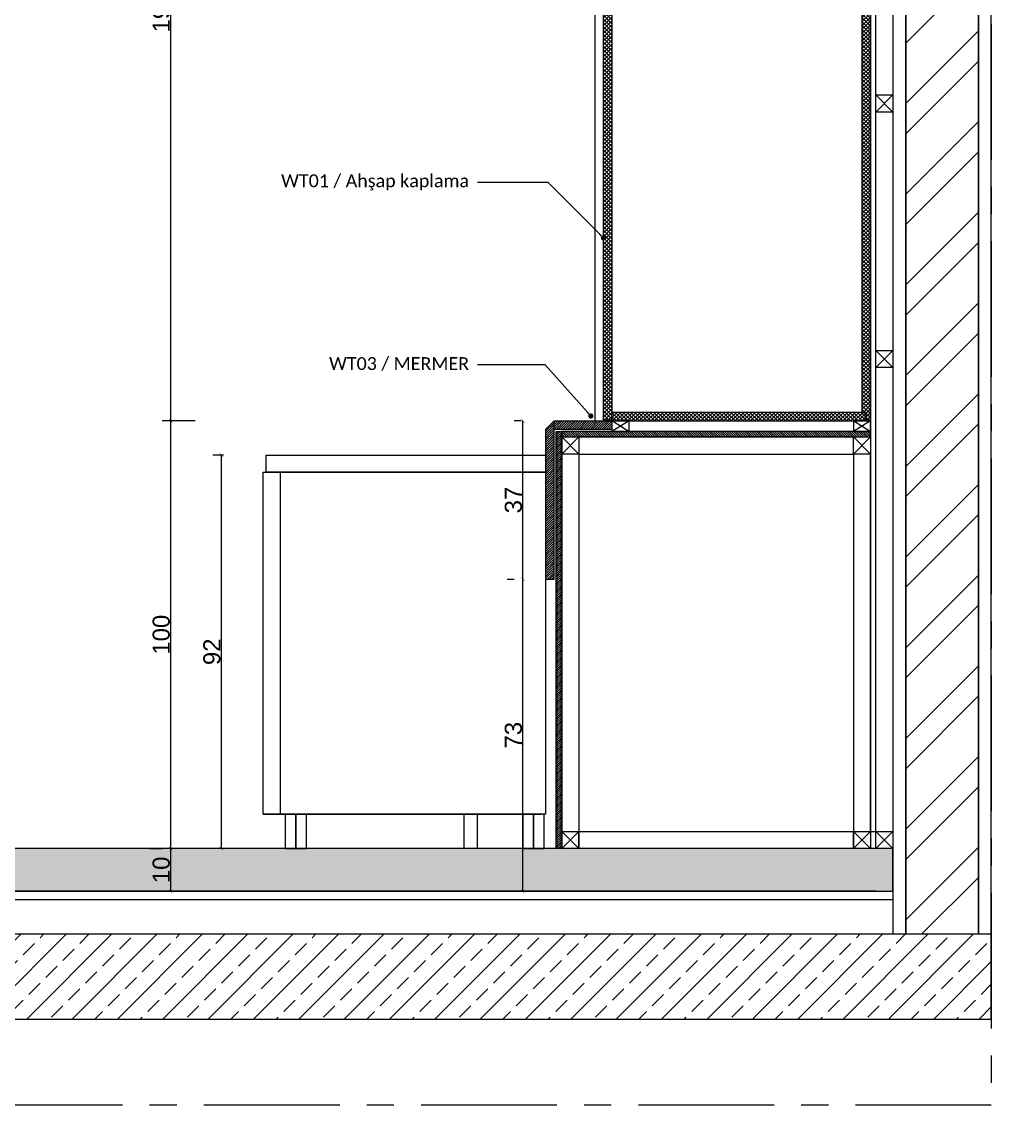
# Model space of a CAD drawing. Header units: millimetres. Extents: x 29001 to 40804, y -8833 to -5892.
# Drawn here: x 34730.2 to 34957, y -7170.2 to -6916.8 of the extents above; entities that cross this region are included whole.
import ezdxf
from ezdxf import colors
from ezdxf.entities.mleader import LeaderData, LeaderLine
from ezdxf.math import Vec2, Vec3

# ---------------------------------------------------------------- set-up
doc = ezdxf.new("R2010")
doc.units = ezdxf.units.MM
doc.linetypes.add('CENTER', pattern=[50.8, 31.75, -6.35, 6.35, -6.35])
doc.layers.get('0').update_dxf_attribs({"lineweight": 0})
doc.layers.get('Defpoints').update_dxf_attribs({"lineweight": 0})
for name, color, linetype, lineweight in [('Auto-Mermer', 190, 'Continuous', 0), ('Auto-Metal', 71, 'Continuous', 0), ('wipeout', 254, 'Continuous', 0), ('xxx_Auto_Duvar_Alcipan', 50, 'Continuous', 0), ('xxx_Auto_Duvar_Duvar Gorunus 01', 253, 'Continuous', 0), ('xxx_Auto_Duvar_Duvar Plan Kesit', 7, 'Continuous', 0), ('xxx_Auto_Duvar_Yesil Alcipan', 93, 'Continuous', 0), ('xxx_Auto_Kaplama_Ahşap', 34, 'Continuous', 0), ('xxx_Auto_Kaplama_Ahşap Tarama', 16, 'Continuous', 0), ('xxx_Auto_Kaplama_Aluminyum', 133, 'Continuous', 0), ('xxx_Auto_Kaplama_Mermer', 23, 'Continuous', 0), ('xxx_Auto_Kaplama_Mermer Tarama', 45, 'Continuous', 0), ('xxx_Auto_Kaplama_Siva Sap', 253, 'Continuous', 0), ('xxx_Auto_Konstruksiyon_Metal Ince', 161, 'Continuous', 0), ('xxx_Auto_Olcu_Ic', 33, 'Continuous', 0), ('xxx_Auto_Tasiyici_KolonTarama', 253, 'Continuous', 0), ('xxx_Auto_Yardimci_Aks', 30, 'CENTER', 0), ('xxx_Auto_Yardimci_Yazi', 7, 'Continuous', 0)]:
    doc.layers.add(name, color=color, linetype=linetype, lineweight=lineweight)
doc.layers.add('xxx_Auto_Duvar_Duvar Tarama', color=7, linetype='Continuous', lineweight=0, true_color=0x787878)
doc.styles.add('AUTOBAN', font='')
doc.styles.add('narrow', font='ARIALN.TTF', dxfattribs={"height": 4})
doc.styles.get('AUTOBAN').set_extended_font_data('Helvetica Normal Tr')
doc.dimstyles.new('AUTO_DIM_1-20', dxfattribs={"dimtxt": 4, "dimasz": 0.75, "dimexe": 2, "dimexo": 10, "dimgap": 0.2, "dimtad": 1, "dimdec": 0, "dimrnd": 0.5, "dimdsep": 46, "dimtxsty": 'AUTOBAN', "dimblk": 'ARCHTICK', "dimcen": 2, "dimclrd": 256, "dimclre": 256, "dimclrt": 256, "dimadec": 0, "dimazin": 0, "dimtfac": 1, "dimtdec": 0, "dimtix": 1, "dimtofl": 0, "dimtmove": 1, "dimatfit": 3, "dimfxl": 1, "dimtolj": 1, "dimtzin": 0, "dimlwd": -1, "dimlwe": -1, "dimarcsym": 0})

# ---------------------------------------------------------------- blocks, each defined once
blk = doc.blocks.new('5x5')
at = {"layer": 'xxx_Auto_Kaplama_Aluminyum'}
for p, q in [((5, 5), (0, 0)), ((5, 0), (0, 5))]:
    blk.add_line(p, q, dxfattribs=at)
blk.add_lwpolyline([(5, 0), (0, 0), (0, 5), (5, 5)], close=True, dxfattribs=at)
blk = doc.blocks.new('yuk dos')
at = {"true_color": 0x7e837c}
h = blk.add_hatch(color=8, dxfattribs=at)
h.dxf.hatch_style = 1
h.paths.add_polyline_path([(-294.72, 0), (0, 0), (0, 10), (-294.72, 10)])
at = {"layer": 'xxx_Auto_Kaplama_Mermer'}
blk.add_lwpolyline([(-294.72, 0), (0, 0), (0, 10), (-294.72, 10)], close=True, dxfattribs=at)
blk = doc.blocks.new('_Dot')
at = {"color": 0, "linetype": 'ByBlock', "lineweight": -2}
blk.add_line((-0.5, 0), (-1, 0), dxfattribs=at)
at = {"color": 0, "linetype": 'ByBlock', "const_width": 0.5}
blk.add_lwpolyline([(-0.25, 0, 1), (0.25, 0, 1)], format="xyb", close=True, dxfattribs=at)
blk = doc.blocks.new('_ArchTick')
at = {"color": 0, "linetype": 'ByBlock', "const_width": 0.15}
blk.add_lwpolyline([(-0.5, -0.5), (0.5, 0.5)], dxfattribs=at)
blk = doc.blocks.new('*D217')
at = {"layer": 'Defpoints', "color": 0, "transparency": 16777216}
for p in [(34765.08, -7110.16), (34770.13, -7110.16, 0), (34770.13, -7120.16, 0.02)]:
    blk.add_point(p, dxfattribs=at)
at = {"layer": 'xxx_Auto_Olcu_Ic', "transparency": 16777216}
for p, q in [((34760.13, -7110.16), (34763.08, -7110.16)), ((34765.08, -7120.16), (34765.08, -7110.16)), ((34760.13, -7120.16), (34763.08, -7120.16))]:
    blk.add_line(p, q, dxfattribs=at)
at = {"layer": 'xxx_Auto_Olcu_Ic', "transparency": 16777216, "xscale": 0.75, "yscale": 0.75, "zscale": 0.75}
for p, rotation in [((34765.08, -7110.16), 90), ((34765.08, -7120.16), 270)]:
    blk.add_blockref('_ArchTick', p, dxfattribs=dict(at, rotation=rotation))
at = {"layer": 'xxx_Auto_Olcu_Ic', "transparency": 16777216, "insert": (34762.88, -7115.16), "char_height": 4, "attachment_point": 5, "rotation": 90, "style": 'AUTOBAN'}
blk.add_mtext('\\A1;10', dxfattribs=at)
blk = doc.blocks.new('*D218')
at = {"layer": 'Defpoints', "color": 0, "transparency": 16777216}
for p in [(34765.08, -7010.16), (34780.79, -7010.16), (34770.13, -7110.16, 0)]:
    blk.add_point(p, dxfattribs=at)
at = {"layer": 'xxx_Auto_Olcu_Ic', "transparency": 16777216}
for p, q in [((34770.79, -7010.16), (34763.08, -7010.16)), ((34765.08, -7110.16), (34765.08, -7010.16)), ((34760.13, -7110.16), (34763.08, -7110.16))]:
    blk.add_line(p, q, dxfattribs=at)
at = {"layer": 'xxx_Auto_Olcu_Ic', "transparency": 16777216, "xscale": 0.75, "yscale": 0.75, "zscale": 0.75}
for p, rotation in [((34765.08, -7010.16), 90), ((34765.08, -7110.16), 270)]:
    blk.add_blockref('_ArchTick', p, dxfattribs=dict(at, rotation=rotation))
at = {"layer": 'xxx_Auto_Olcu_Ic', "transparency": 16777216, "insert": (34762.88, -7060.16), "char_height": 4, "attachment_point": 5, "rotation": 90, "style": 'AUTOBAN'}
blk.add_mtext('\\A1;100', dxfattribs=at)
blk = doc.blocks.new('*D219')
at = {"layer": 'Defpoints', "color": 0, "transparency": 16777216}
for p in [(34765.08, -6819.07), (34786.33, -6819.07), (34780.79, -7010.16)]:
    blk.add_point(p, dxfattribs=at)
at = {"layer": 'xxx_Auto_Olcu_Ic', "transparency": 16777216}
for p, q in [((34776.33, -6819.07), (34763.08, -6819.07)), ((34765.08, -7010.16), (34765.08, -6819.07)), ((34770.79, -7010.16), (34763.08, -7010.16))]:
    blk.add_line(p, q, dxfattribs=at)
at = {"layer": 'xxx_Auto_Olcu_Ic', "transparency": 16777216, "xscale": 0.75, "yscale": 0.75, "zscale": 0.75}
for p, rotation in [((34765.08, -6819.07), 90), ((34765.08, -7010.16), 270)]:
    blk.add_blockref('_ArchTick', p, dxfattribs=dict(at, rotation=rotation))
at = {"layer": 'xxx_Auto_Olcu_Ic', "transparency": 16777216, "insert": (34762.88, -6914.62), "char_height": 4, "attachment_point": 5, "rotation": 90, "style": 'AUTOBAN'}
blk.add_mtext('\\A1;191', dxfattribs=at)
blk = doc.blocks.new('*D228')
at = {"layer": 'Defpoints', "color": 0, "transparency": 16777216}
for p in [(34776.93, -7018.16), (34787.43, -7018.16, 0.02), (34786.64, -7110.16, 0)]:
    blk.add_point(p, dxfattribs=at)
at = {"layer": 'xxx_Auto_Olcu_Ic', "transparency": 16777216}
for p, q in [((34777.43, -7018.16), (34774.93, -7018.16)), ((34776.93, -7110.16), (34776.93, -7018.16)), ((34776.64, -7110.16), (34774.93, -7110.16))]:
    blk.add_line(p, q, dxfattribs=at)
at = {"layer": 'xxx_Auto_Olcu_Ic', "transparency": 16777216, "xscale": 0.75, "yscale": 0.75, "zscale": 0.75}
for p, rotation in [((34776.93, -7018.16), 90), ((34776.93, -7110.16), 270)]:
    blk.add_blockref('_ArchTick', p, dxfattribs=dict(at, rotation=rotation))
at = {"layer": 'xxx_Auto_Olcu_Ic', "transparency": 16777216, "insert": (34774.73, -7064.16), "char_height": 4, "attachment_point": 5, "rotation": 90, "style": 'AUTOBAN'}
blk.add_mtext('\\A1;92', dxfattribs=at)
blk = doc.blocks.new('*D231')
at = {"layer": 'Defpoints', "color": 0, "transparency": 16777216}
for p in [(34847.44, -7047.16), (34853.77, -7047.16, 0.02), (34844.34, -7120.16, 0.02)]:
    blk.add_point(p, dxfattribs=at)
at = {"layer": 'xxx_Auto_Olcu_Ic', "transparency": 16777216}
for p, q in [((34843.77, -7047.16), (34845.44, -7047.16)), ((34847.44, -7120.16), (34847.44, -7047.16)), ((34854.34, -7120.16), (34849.44, -7120.16))]:
    blk.add_line(p, q, dxfattribs=at)
at = {"layer": 'xxx_Auto_Olcu_Ic', "transparency": 16777216, "xscale": 0.75, "yscale": 0.75, "zscale": 0.75}
for p, rotation in [((34847.44, -7047.16), 90), ((34847.44, -7120.16), 270)]:
    blk.add_blockref('_ArchTick', p, dxfattribs=dict(at, rotation=rotation))
at = {"layer": 'xxx_Auto_Olcu_Ic', "transparency": 16777216, "insert": (34845.24, -7083.66), "char_height": 4, "attachment_point": 5, "rotation": 90, "style": 'AUTOBAN'}
blk.add_mtext('\\A1;73', dxfattribs=at)
blk = doc.blocks.new('*D232')
at = {"layer": 'Defpoints', "color": 0, "transparency": 16777216}
for p in [(34847.44, -7010.16), (34857.01, -7010.16, 0.02), (34853.77, -7047.16, 0.02)]:
    blk.add_point(p, dxfattribs=at)
at = {"layer": 'xxx_Auto_Olcu_Ic', "transparency": 16777216}
for p, q in [((34847.01, -7010.16), (34845.44, -7010.16)), ((34847.44, -7047.16), (34847.44, -7010.16)), ((34843.77, -7047.16), (34845.44, -7047.16))]:
    blk.add_line(p, q, dxfattribs=at)
at = {"layer": 'xxx_Auto_Olcu_Ic', "transparency": 16777216, "xscale": 0.75, "yscale": 0.75, "zscale": 0.75}
for p, rotation in [((34847.44, -7010.16), 90), ((34847.44, -7047.16), 270)]:
    blk.add_blockref('_ArchTick', p, dxfattribs=dict(at, rotation=rotation))
at = {"layer": 'xxx_Auto_Olcu_Ic', "transparency": 16777216, "insert": (34845.24, -7028.66), "char_height": 4, "attachment_point": 5, "rotation": 90, "style": 'AUTOBAN'}
blk.add_mtext('\\A1;37', dxfattribs=at)

msp = doc.modelspace()

# ---------------------------------------------------------------- hatches: boundary and pattern name
at = {"layer": 'xxx_Auto_Duvar_Duvar Tarama'}
h = msp.add_hatch(dxfattribs=at)
h.set_pattern_fill('ANSI32', color=256, scale=40, angle=180, style=0)
h.set_pattern_definition([(225, (-28185.558, -4707.677), (10.6066017, -10.6066017), []), (225, (-28192.629, -4707.677), (10.6066017, -10.6066017), [])])
h.paths.add_polyline_path([(34937, -7130.16), (34954, -7130.16), (34954, -6663.31), (34937, -6663.31)])
at = {"layer": 'xxx_Auto_Kaplama_Ahşap Tarama', "linetype": 'Continuous'}
h = msp.add_hatch(dxfattribs=at)
h.set_pattern_fill('ANSI37', color=256, scale=0.2)
h.set_pattern_definition([(315, (33787.64807, -7772.13454), (0.4490128, 0.4490128), []), (45, (33787.64807, -7772.13454), (-0.4490128, 0.4490128), [])])
h.paths.add_polyline_path([(34926.75, -7008.16), (34927.75, -7008.16), (34927.75, -7010.16), (34928.75, -7010.16), (34928.75, -6817.07), (34926.75, -6819.07)])
at = {"layer": 'xxx_Auto_Tasiyici_KolonTarama'}
h = msp.add_hatch(dxfattribs=at)
h.set_pattern_fill('ANSI33', color=256, scale=30)
h.set_pattern_definition([(45, (-18962.727, -30976.0296), (-5.3033009, 5.3033009), []), (45, (-18957.4234, -30976.0296), (-5.3033009, 5.3033009), [3.75, -1.875])])
h.paths.add_polyline_path([(34957, -7150.16), (34957, -7130.16), (34581.52, -7130.16), (34581.52, -7150.16)])

# ---------------------------------------------------------------- linework, layer by layer
at = {"elevation": 0}
msp.add_lwpolyline([(34937, -7130.16), (34954, -7130.16), (34954, -6663.31), (34937, -6663.31)], close=True, dxfattribs=at)
at = {"layer": 'Auto-Mermer'}
msp.add_line((34930.99, -6993.66, -3.67), (34930.99, -6993.66, -3.67), dxfattribs=at)
at = {"layer": 'xxx_Auto_Duvar_Alcipan', "elevation": 0.02}
msp.add_lwpolyline([(34928.75, -7106.16), (34930, -7106.16), (34930, -6815.07), (34928.75, -6815.07)], close=True, dxfattribs=at)
at = {"layer": 'xxx_Auto_Duvar_Duvar Plan Kesit'}
for points, elevation in [([(34581.52, -7130.16), (34957, -7130.16)], 0), ([(34957, -7150.16), (34957, -7130.16)], 0), ([(34957, -7150.16), (34581.52, -7150.16)], -0.02)]:
    msp.add_lwpolyline(points, dxfattribs=dict(at, elevation=elevation))
at = {"layer": 'xxx_Auto_Kaplama_Ahşap'}
for points, elevation in [([(34926.75, -7008.16), (34927.75, -7008.16), (34927.75, -7010.16), (34928.75, -7010.16), (34928.75, -6817.07), (34926.75, -6819.07)], -3.7), ([(34924.75, -7012.66), (34928.75, -7012.66), (34928.75, -7010.16), (34924.75, -7010.16)], 0.02)]:
    msp.add_lwpolyline(points, close=True, dxfattribs=dict(at, elevation=elevation))
for points, elevation in [([(34928.75, -7010.16), (34924.75, -7012.66)], 0.02), ([(34924.87, -7010.16), (34928.75, -7012.66)], 0.05)]:
    msp.add_lwpolyline(points, dxfattribs=dict(at, elevation=elevation))
at = {"layer": 'xxx_Auto_Kaplama_Mermer', "elevation": 0.02}
for points in [[(34930, -7120.16), (34581.52, -7120.16)], [(34934, -7122.16), (34581.52, -7122.16)]]:
    msp.add_lwpolyline(points, dxfattribs=at)
at = {"layer": 'xxx_Auto_Kaplama_Siva Sap', "elevation": 0}
for points in [[(34934, -7130.16), (34937, -7130.16), (34937, -6663.31), (34934, -6663.31)], [(34954, -7130.16), (34957, -7130.16), (34957, -6663.31), (34954, -6663.31)]]:
    msp.add_lwpolyline(points, close=True, dxfattribs=at)
at = {"layer": 'xxx_Auto_Konstruksiyon_Metal Ince', "linetype": 'Continuous', "elevation": 0}
msp.add_lwpolyline([(34930, -7110.16), (34930, -6663.31)], dxfattribs=at)
at = {"layer": 'xxx_Auto_Konstruksiyon_Metal Ince', "linetype": 'Continuous', "elevation": 0.02}
msp.add_lwpolyline([(34928.75, -7106.16), (34928.75, -7017.91), (34924.75, -7017.91), (34924.75, -7106.16)], close=True, dxfattribs=at)

# ---------------------------------------------------------------- block references
at = {"layer": 'Auto-Metal', "xscale": 0.8, "yscale": 0.8, "zscale": 0.8, "rotation": 270}
for p in [(34930, -6933.91, -3.7), (34930, -6993.66, -3.7), (34930, -7106.16, -3.72)]:
    msp.add_blockref('5x5', p, dxfattribs=at)
at = {"layer": 'Auto-Metal', "xscale": 0.8, "yscale": 0.8, "zscale": 0.8}
for p in [(34924.75, -7017.91, 0.02), (34924.75, -7110.16, 0)]:
    msp.add_blockref('5x5', p, dxfattribs=at)

# ---------------------------------------------------------------- dimensions: what is measured, and where the dimension line sits
at = {"layer": 'xxx_Auto_Olcu_Ic'}
for base, p1, p2, picture, middle in [((34765.08, -7010.16), (34770.13, -7110.16, 0), (34780.79, -7010.16), '*D218', (34762.88, -7060.16)), ((34765.08, -7110.16), (34770.13, -7120.16, 0.02), (34770.13, -7110.16, 0), '*D217', (34762.88, -7115.16))]:
    dim = msp.add_linear_dim(base=base, p1=p1, p2=p2, angle=90, dimstyle='AUTO_DIM_1-20', dxfattribs=at)
    dim.commit()
    dim.dimension.update_dxf_attribs({"geometry": picture, "text_midpoint": middle})

# ---------------------------------------------------------------- leaders
at = {"layer": 'xxx_Auto_Yardimci_Yazi'}
ml = msp.add_multileader_mtext('Standard', dxfattribs=at)
ml.set_content('{\\fCalibri Light|b0|i0|c162|p34;WT01 / Ahşap kaplama}', color=256, style='narrow')
ml.set_leader_properties(color=256, linetype='ByLayer', lineweight=-1)
ml.set_arrow_properties(name='DOT')
ml.build(insert=Vec2(0, 0))
ml.multileader.update_dxf_attribs({"dogleg_length": 49.61, "arrow_head_size": 1.2})
ctx = ml.context
ctx.base_point, ctx.char_height, ctx.arrow_head_size, ctx.plane_origin = Vec3(34789.62, -6954.4, 0), 3, 1.2, Vec3(35211.34, -6856.16, 0)
ctx.text_align_type = 2
notes = []
notes.append((ctx, [(0, (1, 1, 0), (34853.39, -6954.4, 0), (-1, 0), 16.53, [(0, [(34866.28, -6967.36, 0)], 0, [])])]))
ctx.mtext.insert, ctx.mtext.width, ctx.mtext.defined_height, ctx.mtext.alignment, ctx.mtext.flow_direction = Vec3(34834.86, -6952.48, 0), 186.3768, 39.78, 3, 5
for ctx, leaders in notes:
    for number, flags, end, landing, length, lines in leaders:
        leader = LeaderData()
        leader.index, (leader.has_last_leader_line, leader.has_dogleg_vector, leader.attachment_direction) = number, flags
        leader.last_leader_point, leader.dogleg_vector, leader.dogleg_length = Vec3(end), Vec3(landing), length
        for number, points, colour, breaks in lines:
            line = LeaderLine()
            line.index, line.vertices, line.color, line.breaks = number, Vec3.list(points), colors.encode_raw_color(colour), breaks
            leader.lines.append(line)
        ctx.leaders.append(leader)

# ---------------------------------------------------------------- wipeouts: each hides what was drawn before it
msp.add_wipeout([(34787.43, -7032.16), (34852.77, -7032.16), (34852.77, -7012.16), (34854.77, -7010.16), (34868.27, -7010.16), (34868.27, -7012.66), (34855.27, -7012.66), (34855.27, -7110.16), (34791.88, -7110.16), (34791.88, -7102.16), (34786.71, -7102.16)]).translate(0, 0, 0.02).dxf.layer = 'wipeout'

# ---------------------------------------------------------------- next in the draw order: hatches: boundary and pattern name
at = {"layer": 'xxx_Auto_Duvar_Duvar Tarama'}
h = msp.add_hatch(dxfattribs=at)
h.set_pattern_fill('ANSI31', color=256, scale=0.1)
h.set_pattern_definition([(45, (-20983.86673, 39013.48113), (-0.224506403, 0.224506403), [])])
h.paths.add_polyline_path([(34856.52, -7012.66), (34856.52, -7110.16), (34855.27, -7110.16), (34855.27, -7012.66)])
h = msp.add_hatch(dxfattribs=at)
h.set_pattern_fill('ANSI31', color=256, scale=3)
h.set_pattern_definition([(315, (33486.85404, -6857.53283), (0.26516504, 0.26516504), [])])
h.paths.add_polyline_path([(34928.75, -7013.91), (34928.75, -7012.66), (34856.52, -7012.66), (34856.52, -7013.91)])
at = {"layer": 'xxx_Auto_Kaplama_Ahşap Tarama', "linetype": 'Continuous'}
h = msp.add_hatch(dxfattribs=at)
h.set_pattern_fill('ANSI37', color=256, scale=0.2)
h.set_pattern_definition([(45, (-20983.8667, 39013.4811), (-0.449012806, 0.449012806), []), (135, (-20983.8667, 39013.4811), (-0.449012806, -0.449012806), [])])
h.paths.add_polyline_path([(34866.28, -6819.07), (34868.27, -6819.07), (34868.27, -7009.96), (34866.28, -7009.96)])
h = msp.add_hatch(dxfattribs=at)
h.set_pattern_fill('ANSI37', color=256, scale=0.2)
h.set_pattern_definition([(45, (-20983.8667, 38993.48116), (-0.449012806, 0.449012806), []), (135, (-20983.8667, 38993.48116), (-0.449012806, -0.449012806), [])])
h.paths.add_polyline_path([(34927.75, -7010.16), (34927.75, -7008.16), (34868.27, -7008.16), (34868.27, -7010.16)])
at = {"layer": 'xxx_Auto_Kaplama_Mermer Tarama'}
h = msp.add_hatch(dxfattribs=at)
h.set_pattern_fill('ANSI31', color=256, scale=3, angle=90)
h.set_pattern_definition([(45, (33719.10407, -6857.5328), (-0.26516504, 0.26516504), [])])
h.paths.add_polyline_path([(34854.77, -7047.16), (34854.77, -7010.16), (34852.77, -7012.16), (34852.77, -7047.16)])
h = msp.add_hatch(dxfattribs=at)
h.set_pattern_fill('ANSI31', color=256, scale=3, angle=90)
h.set_pattern_definition([(45, (34311.09855, -7993.2562), (-0.26516504, 0.26516504), [])])
h.paths.add_polyline_path([(34868.27, -7010.16), (34868.27, -7012.16), (34854.77, -7012.16), (34854.77, -7010.16)])

# ---------------------------------------------------------------- next in the draw order: linework, layer by layer
at = {"layer": 'xxx_Auto_Duvar_Duvar Gorunus 01', "linetype": 'Continuous', "elevation": 0}
msp.add_lwpolyline([(34836.75, -7102.16), (34836.75, -7110.16), (34833.75, -7110.16), (34833.75, -7102.16)], dxfattribs=at)
at = {"layer": 'xxx_Auto_Duvar_Yesil Alcipan', "elevation": 0.02}
for points in [[(34856.52, -7012.66), (34856.52, -7110.16), (34855.27, -7110.16), (34855.27, -7012.66)], [(34928.75, -7013.91), (34928.75, -7012.66), (34856.52, -7012.66), (34856.52, -7013.91)]]:
    msp.add_lwpolyline(points, close=True, dxfattribs=at)
at = {"layer": 'xxx_Auto_Kaplama_Ahşap'}
for points, elevation in [([(34866.28, -6819.07), (34868.27, -6819.07), (34868.27, -7009.96), (34866.28, -7009.96)], 0), ([(34868.27, -7012.66), (34872.27, -7012.66), (34872.27, -7010.16), (34868.27, -7010.16)], 0.02)]:
    msp.add_lwpolyline(points, close=True, dxfattribs=dict(at, elevation=elevation))
for points, elevation in [([(34927.75, -7010.16), (34927.75, -7008.16), (34868.27, -7008.16), (34868.27, -7010.16), (34927.75, -7010.16)], -3.67), ([(34872.27, -7010.16), (34868.27, -7012.66)], 0.02), ([(34868.4, -7010.16), (34872.27, -7012.66)], 0.05)]:
    msp.add_lwpolyline(points, dxfattribs=dict(at, elevation=elevation))
at = {"layer": 'xxx_Auto_Kaplama_Ahşap Tarama', "color": 8, "linetype": 'Continuous', "true_color": 0x827873, "elevation": -17.7}
msp.add_lwpolyline([(34864.27, -6819.06), (34864.27, -7010.16), (34866.27, -7010.16)], dxfattribs=at)
at = {"layer": 'xxx_Auto_Kaplama_Aluminyum'}
for p, q in [((34786.71, -7022.16, 0), (34851.77, -7022.16, 0)), ((34786.71, -7102.16, 0.02), (34851.77, -7102.16, 0.02))]:
    msp.add_line(p, q, dxfattribs=at)
at = {"layer": 'xxx_Auto_Kaplama_Aluminyum', "elevation": 0.02}
for points in [[(34787.43, -7018.16), (34852.77, -7018.16), (34852.77, -7022.16), (34787.43, -7022.16)], [(34852.77, -7102.16), (34786.71, -7102.16), (34786.71, -7022.16), (34852.77, -7022.16)], [(34786.71, -7022.16), (34790.65, -7022.16), (34790.65, -7102.16), (34786.71, -7102.16)], [(34791.88, -7110.16), (34794.36, -7110.16), (34794.36, -7102.16), (34791.88, -7102.16)], [(34794.37, -7110.16), (34796.84, -7110.16), (34796.84, -7102.16), (34794.37, -7102.16)], [(34847.44, -7110.16), (34849.92, -7110.16), (34849.92, -7102.16), (34847.44, -7102.16)], [(34849.93, -7110.16), (34852.41, -7110.16), (34852.41, -7102.16), (34849.93, -7102.16)]]:
    msp.add_lwpolyline(points, close=True, dxfattribs=at)
at = {"layer": 'xxx_Auto_Kaplama_Mermer', "elevation": 0.02}
for points in [[(34854.77, -7047.16), (34854.77, -7010.16), (34852.77, -7012.16), (34852.77, -7047.16)], [(34868.27, -7010.16), (34868.27, -7012.16), (34854.77, -7012.16), (34854.77, -7010.16)]]:
    msp.add_lwpolyline(points, close=True, dxfattribs=at)
at = {"layer": 'xxx_Auto_Konstruksiyon_Metal Ince', "linetype": 'Continuous'}
for points, elevation in [([(34860.52, -7017.91), (34924.75, -7017.91), (34924.75, -7013.91), (34860.52, -7013.91)], 0.02), ([(34860.52, -7106.16), (34924.75, -7106.16), (34924.75, -7110.16), (34860.52, -7110.16)], 0)]:
    msp.add_lwpolyline(points, close=True, dxfattribs=dict(at, elevation=elevation))
at = {"layer": 'xxx_Auto_Konstruksiyon_Metal Ince', "linetype": 'Continuous', "elevation": 0.02}
msp.add_lwpolyline([(34860.52, -7017.91), (34860.52, -7106.16)], dxfattribs=at)
at = {"layer": 'xxx_Auto_Yardimci_Aks'}
msp.add_lwpolyline([(34581.52, -6663.31), (34957, -6663.31), (34957, -7170.23), (34581.52, -7170.23)], close=True, dxfattribs=at)

# ---------------------------------------------------------------- next in the draw order: block references
at = {"color": 3}
msp.add_blockref('yuk dos', (34934, -7120.16, 0), dxfattribs=at)
at = {"layer": 'Auto-Metal', "xscale": 0.8, "yscale": 0.8, "zscale": 0.8}
for p in [(34856.52, -7017.91, 0.02), (34856.52, -7110.16, 0)]:
    msp.add_blockref('5x5', p, dxfattribs=at)

# ---------------------------------------------------------------- next in the draw order: dimensions: what is measured, and where the dimension line sits
at = {"layer": 'xxx_Auto_Olcu_Ic'}
for base, p1, p2, picture, middle in [((34765.08, -6819.07), (34780.79, -7010.16), (34786.33, -6819.07), '*D219', (34762.88, -6914.62)), ((34847.44, -7010.16), (34853.77, -7047.16, 0.02), (34857.01, -7010.16, 0.02), '*D232', (34845.24, -7028.66)), ((34776.93, -7018.16), (34786.64, -7110.16, 0), (34787.43, -7018.16, 0.02), '*D228', (34774.73, -7064.16)), ((34847.44, -7047.16), (34844.34, -7120.16, 0.02), (34853.77, -7047.16, 0.02), '*D231', (34845.24, -7083.66))]:
    dim = msp.add_linear_dim(base=base, p1=p1, p2=p2, angle=90, dimstyle='AUTO_DIM_1-20', dxfattribs=at)
    dim.commit()
    dim.dimension.update_dxf_attribs({"geometry": picture, "text_midpoint": middle})

# ---------------------------------------------------------------- next in the draw order: leaders
at = {"layer": 'xxx_Auto_Yardimci_Yazi'}
ml = msp.add_multileader_mtext('Standard', dxfattribs=at)
ml.set_content('{\\fCalibri Light|b0|i0|c162|p34;WT03 / MERMER}', color=256, style='narrow')
ml.set_leader_properties(color=256, linetype='ByLayer', lineweight=-1)
ml.set_arrow_properties(name='DOT')
ml.build(insert=Vec2(0, 0))
ml.multileader.update_dxf_attribs({"dogleg_length": 49.61, "arrow_head_size": 1.2})
ctx = ml.context
ctx.base_point, ctx.char_height, ctx.arrow_head_size, ctx.plane_origin = Vec3(34800.51, -6997.06, 2.76), 3, 1.2, Vec3(35182.88, -6871.37, 2.76)
ctx.text_align_type = 2
notes = []
notes.append((ctx, [(0, (1, 1, 0), (34852.66, -6997.06, 2.76), (-1, 0), 15.8, [(0, [(34863.35, -7009.01, 2.76)], 0, [])])]))
ctx.mtext.insert, ctx.mtext.width, ctx.mtext.defined_height, ctx.mtext.alignment, ctx.mtext.flow_direction = Vec3(34834.86, -6995.24, 2.76), 186.3768, 39.78, 3, 5
for ctx, leaders in notes:
    for number, flags, end, landing, length, lines in leaders:
        leader = LeaderData()
        leader.index, (leader.has_last_leader_line, leader.has_dogleg_vector, leader.attachment_direction) = number, flags
        leader.last_leader_point, leader.dogleg_vector, leader.dogleg_length = Vec3(end), Vec3(landing), length
        for number, points, colour, breaks in lines:
            line = LeaderLine()
            line.index, line.vertices, line.color, line.breaks = number, Vec3.list(points), colors.encode_raw_color(colour), breaks
            leader.lines.append(line)
        ctx.leaders.append(leader)

doc.saveas('drawing.dxf')
